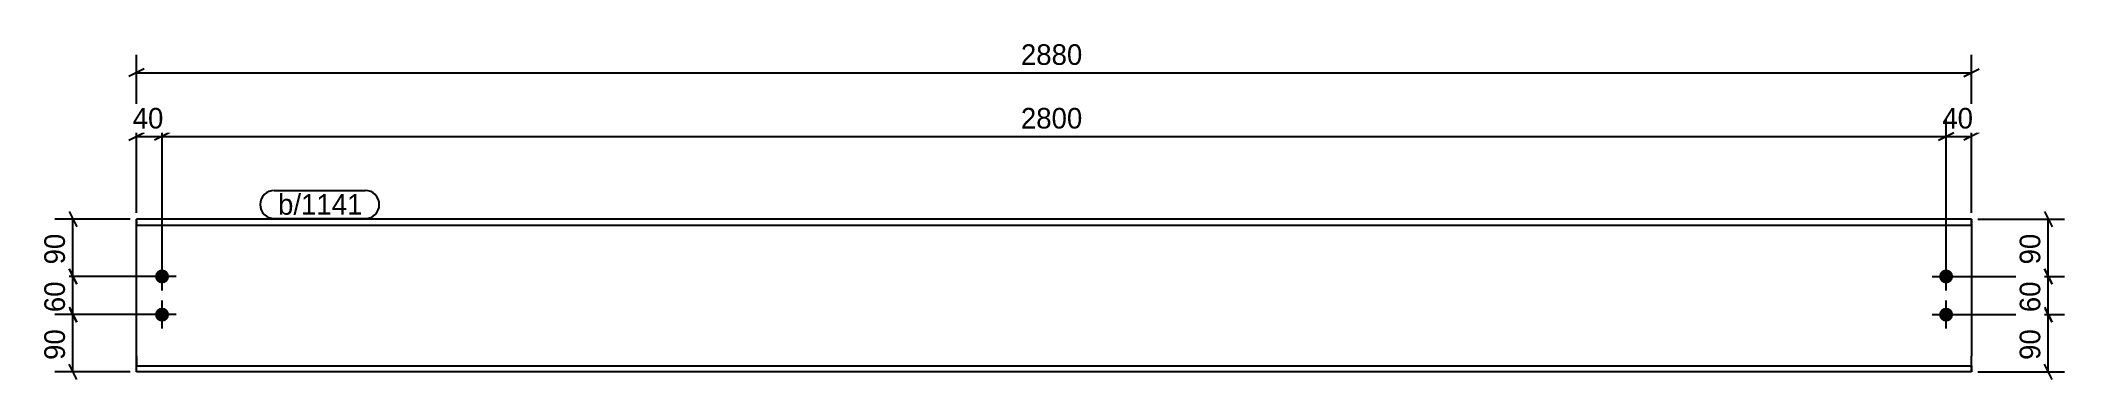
# Model space of a CAD drawing. Header units: millimetres. Extents: x 26 to 3202, y 32 to 565.
import ezdxf

# ---------------------------------------------------------------- set-up
doc = ezdxf.new("R2010")
doc.units = ezdxf.units.MM
doc.linetypes.add('DXK_LINE_DOT4', pattern=[0.9408, 0.4704, -0.4704])
doc.styles.add('Comic Sans MS', font='COMIC.TTF', dxfattribs={"height": 0.2})

msp = doc.modelspace()

# ---------------------------------------------------------------- hatches: boundary and pattern name
at = {"linetype": 'Continuous'}
for points in [[(205.4, 194, -1), (227.4, 194, -1)], [(3005.2, 194, -1), (3027.2, 194, -1)], [(205.4, 134, -1), (227.4, 134, -1)], [(3005.2, 134, -1), (3027.2, 134, -1)]]:
    msp.add_hatch(color=3, dxfattribs=at).paths.add_polyline_path(points)

# ---------------------------------------------------------------- linework, layer by layer
at = {"color": 8, "linetype": 'Continuous'}
for p, q in [((176.4, 294), (176.4, 542.4)), ((3056.2, 294), (3056.2, 542.4)), ((188.4, 520), (164.4, 508)), ((176.4, 514), (3056.2, 514)), ((3044.2, 508), (3068.2, 520)), ((164.4, 408), (188.4, 420)), ((176.4, 294), (176.4, 442.4)), ((176.4, 414), (216.4, 414)), ((228.4, 420), (204.4, 408)), ((228.4, 420), (204.4, 408)), ((216.4, 204), (216.4, 442.4)), ((216.4, 204), (216.4, 442.4)), ((3004.2, 408), (3028.2, 420)), ((3016.2, 204), (3016.2, 442.4)), ((3016.2, 414), (3056.2, 414)), ((3068.2, 420), (3044.2, 408)), ((3056.2, 294), (3056.2, 442.4)), ((70.4, 296), (82.4, 272)), ((3170.4, 296), (3182.4, 272)), ((166.4, 284), (48, 284)), ((76.4, 194), (76.4, 284)), ((3066.2, 284), (3202, 284)), ((3176.4, 194), (3176.4, 284)), ((206.4, 194), (48, 194)), ((82.4, 182), (70.4, 206)), ((3026.2, 194), (3202, 194)), ((3182.4, 182), (3170.4, 206)), ((206.4, 134), (48, 134)), ((82.4, 122), (70.4, 146)), ((3026.2, 134), (3202, 134)), ((3170.4, 146), (3182.4, 122)), ((3176.4, 44), (3176.4, 134)), ((166.4, 44), (48, 44)), ((82.4, 32), (70.4, 56)), ((3066.2, 44), (3202, 44)), ((3182.4, 32), (3170.4, 56))]:
    msp.add_line(p, q, dxfattribs=at)
at = {"color": 7, "linetype": 'Continuous'}
for p, q in [((176.4, 274.2), (176.4, 284)), ((176.4, 284), (176.4, 284)), ((3056.2, 284), (176.4, 284)), ((176.4, 53.8), (176.4, 274.2)), ((3056.2, 274.2), (176.4, 274.2)), ((3056.2, 274.2), (3056.2, 284)), ((3056.2, 274.2), (3056.2, 68.8)), ((3056.2, 53.8), (3056.2, 68.8)), ((176.4, 44), (176.4, 53.8)), ((176.4, 53.8), (3056.2, 53.8)), ((176.4, 44), (176.4, 44)), ((3056.2, 44), (176.4, 44)), ((3056.2, 53.8), (3056.2, 44))]:
    msp.add_line(p, q, dxfattribs=at)
at = {"color": 7, "linetype": 'DXK_LINE_DOT4'}
for p, q in [((176.4, 284), (176.4, 274.2)), ((176.4, 284), (176.4, 284)), ((176.4, 274.2), (176.4, 274.2)), ((3056.2, 284), (3056.2, 274.2)), ((176.4, 68.8), (176.4, 53.8)), ((176.4, 44), (176.4, 53.8)), ((176.4, 53.8), (176.4, 53.8)), ((176.4, 44), (176.4, 44)), ((3056.2, 44), (3056.2, 53.8))]:
    msp.add_line(p, q, dxfattribs=at)
at = {"color": 3, "linetype": 'Continuous'}
for p, q in [((238.4, 194), (194.4, 194)), ((216.4, 172), (216.4, 216)), ((2994.2, 194), (3038.2, 194)), ((3016.2, 172), (3016.2, 216)), ((238.4, 134), (194.4, 134)), ((216.4, 112), (216.4, 156)), ((2994.2, 134), (3038.2, 134)), ((3016.2, 112), (3016.2, 156))]:
    msp.add_line(p, q, dxfattribs=at)

# ---------------------------------------------------------------- next in the draw order: wipeouts: each hides what was drawn before it
at = {"color": 0}
for points in [[(1674.8, 520), (1674.8, 564.8), (1557.8, 564.8), (1557.8, 520)], [(3068.7, 420), (3068.7, 464.8), (3003.8, 464.8), (3003.8, 420)], [(529.3, 291), (529.3, 323), (398.4, 323), (398.4, 291)], [(70.4, 271.5), (25.6, 271.5), (25.6, 206.5), (70.4, 206.5)], [(3170.4, 271.5), (3125.6, 271.5), (3125.6, 206.5), (3170.4, 206.5)], [(3170.4, 121.5), (3125.6, 121.5), (3125.6, 56.5), (3170.4, 56.5)]]:
    msp.add_wipeout(points, dxfattribs=at)

# ---------------------------------------------------------------- next in the draw order: linework, layer by layer
at = {"color": 8, "linetype": 'Continuous'}
for p, q in [((216.4, 414), (3016.2, 414)), ((3004.2, 408), (3028.2, 420)), ((3016.2, 204), (3016.2, 442.4)), ((206.4, 194), (48, 194)), ((70.4, 206), (82.4, 182)), ((76.4, 134), (76.4, 194)), ((3026.2, 194), (3202, 194)), ((3170.4, 206), (3182.4, 182)), ((3176.4, 134), (3176.4, 194)), ((3026.2, 134), (3202, 134)), ((3182.4, 122), (3170.4, 146))]:
    msp.add_line(p, q, dxfattribs=at)

# ---------------------------------------------------------------- next in the draw order: texts
at = {"color": 3, "style": 'Comic Sans MS'}
for s, p in [('2880', (1564.2, 526.4)), ('40', (3010.2, 426.4))]:
    msp.add_text(s, height=32.38, dxfattribs=at).set_placement(p)
for p in [(64, 212.9), (3164, 212.9), (3164, 62.9)]:
    msp.add_text('90', height=32.38, rotation=90.0002, dxfattribs=at).set_placement(p)

# ---------------------------------------------------------------- next in the draw order: wipeouts: each hides what was drawn before it
at = {"color": 0}
msp.add_wipeout([(529.3, 291), (529.3, 323), (398.4, 323), (398.4, 291)], dxfattribs=at)

# ---------------------------------------------------------------- next in the draw order: linework, layer by layer
at = {"color": 7, "linetype": 'Continuous'}
for p, q in [((392.4, 329), (535.3, 329)), ((392.4, 285), (535.3, 285))]:
    msp.add_line(p, q, dxfattribs=at)
for centre, start, end in [((392.4, 307), 90, 270), ((535.3, 307), 270, 90)]:
    msp.add_arc(centre, 22, start, end, dxfattribs=at)

# ---------------------------------------------------------------- next in the draw order: texts
at = {"color": 3, "style": 'Comic Sans MS'}
msp.add_text('b/1141', height=32.38, dxfattribs=at).set_placement((398.4, 291))

# ---------------------------------------------------------------- next in the draw order: wipeouts: each hides what was drawn before it
at = {"color": 0}
for points in [[(228.9, 420), (228.9, 464.8), (163.9, 464.8), (163.9, 420)], [(1674.8, 420), (1674.8, 464.8), (1557.8, 464.8), (1557.8, 420)], [(70.4, 196.5), (25.6, 196.5), (25.6, 131.5), (70.4, 131.5)], [(3170.4, 196.5), (3125.6, 196.5), (3125.6, 131.5), (3170.4, 131.5)]]:
    msp.add_wipeout(points, dxfattribs=at)

# ---------------------------------------------------------------- next in the draw order: linework, layer by layer
at = {"color": 8, "linetype": 'Continuous'}
for p, q in [((206.4, 134), (48, 134)), ((70.4, 146), (82.4, 122)), ((76.4, 44), (76.4, 134))]:
    msp.add_line(p, q, dxfattribs=at)

# ---------------------------------------------------------------- next in the draw order: texts
at = {"color": 3, "style": 'Comic Sans MS'}
for s, p in [('40', (170.3, 426.4)), ('2800', (1564.2, 426.4))]:
    msp.add_text(s, height=32.38, dxfattribs=at).set_placement(p)
for p in [(64, 137.9), (3164, 137.9)]:
    msp.add_text('60', height=32.38, rotation=90.0002, dxfattribs=at).set_placement(p)

# ---------------------------------------------------------------- next in the draw order: wipeouts: each hides what was drawn before it
at = {"color": 0}
msp.add_wipeout([(70.4, 121.5), (25.6, 121.5), (25.6, 56.5), (70.4, 56.5)], dxfattribs=at)

# ---------------------------------------------------------------- next in the draw order: texts
at = {"color": 3, "style": 'Comic Sans MS'}
msp.add_text('90', height=32.38, rotation=90.0002, dxfattribs=at).set_placement((64, 62.9))

doc.saveas('drawing.dxf')
